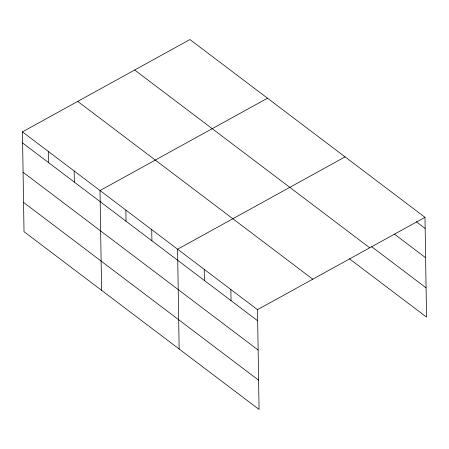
<?xml version="1.0" encoding="UTF-8"?>
<svg xmlns="http://www.w3.org/2000/svg" width="449" height="449" viewBox="0 0 449 449"><rect width="100%" height="100%" fill="white"/><g stroke="black" fill="none" stroke-linecap="round" stroke-linejoin="round"><path stroke-width="0.67" d="M22.45 131.871L257.502 309.664L259.067 409.46L24.016 231.667L22.45 131.871L189.933 39.54L424.984 217.333L426.55 317.129L349.406 258.781M267.497 98.213L100.015 190.544L101.586 290.34M345.062 156.886L177.585 249.212L179.151 349.008M257.502 309.664L424.984 217.333M416.279 221.744L425.158 228.462M394.536 234.215L425.618 257.72M371.705 246.731L426.09 287.871M134.661 70.01L369.712 247.803M77.716 101.401L312.773 279.194M22.624 143.001L257.675 320.794M23.084 172.259L258.136 350.052M23.556 202.409L258.613 380.196M230.865 289.51L231.039 300.639M204.222 269.361L204.396 280.49M151.728 229.658L151.902 240.787M125.872 210.098L126.046 221.228M74.164 170.985L74.338 182.114M48.307 151.425L48.481 162.555"/></g></svg>
